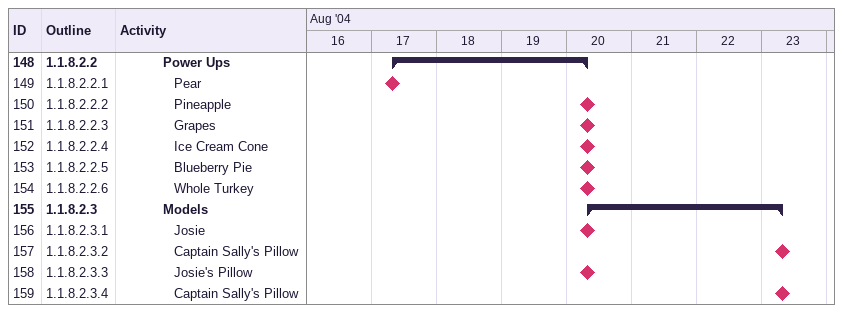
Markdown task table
| ID | WBS | Task | Start | Finish |
|---|---|---|---|---|
| 148 | 1.1.8.2.2 | **Power Ups** | 2004-08-17 | 2004-08-20 |
| 149 | 1.1.8.2.2.1 | Pear (milestone) | 2004-08-17 | 2004-08-17 |
| 150 | 1.1.8.2.2.2 | Pineapple (milestone) | 2004-08-20 | 2004-08-20 |
| 151 | 1.1.8.2.2.3 | Grapes (milestone) | 2004-08-20 | 2004-08-20 |
| 152 | 1.1.8.2.2.4 | Ice Cream Cone (milestone) | 2004-08-20 | 2004-08-20 |
| 153 | 1.1.8.2.2.5 | Blueberry Pie (milestone) | 2004-08-20 | 2004-08-20 |
| 154 | 1.1.8.2.2.6 | Whole Turkey (milestone) | 2004-08-20 | 2004-08-20 |
| 155 | 1.1.8.2.3 | **Models** | 2004-08-20 | 2004-08-23 |
| 156 | 1.1.8.2.3.1 | Josie (milestone) | 2004-08-20 | 2004-08-20 |
| 157 | 1.1.8.2.3.2 | Captain Sally's Pillow (milestone) | 2004-08-23 | 2004-08-23 |
| 158 | 1.1.8.2.3.3 | Josie's Pillow (milestone) | 2004-08-20 | 2004-08-20 |
| 159 | 1.1.8.2.3.4 | Captain Sally's Pillow (milestone) | 2004-08-23 | 2004-08-23 |
